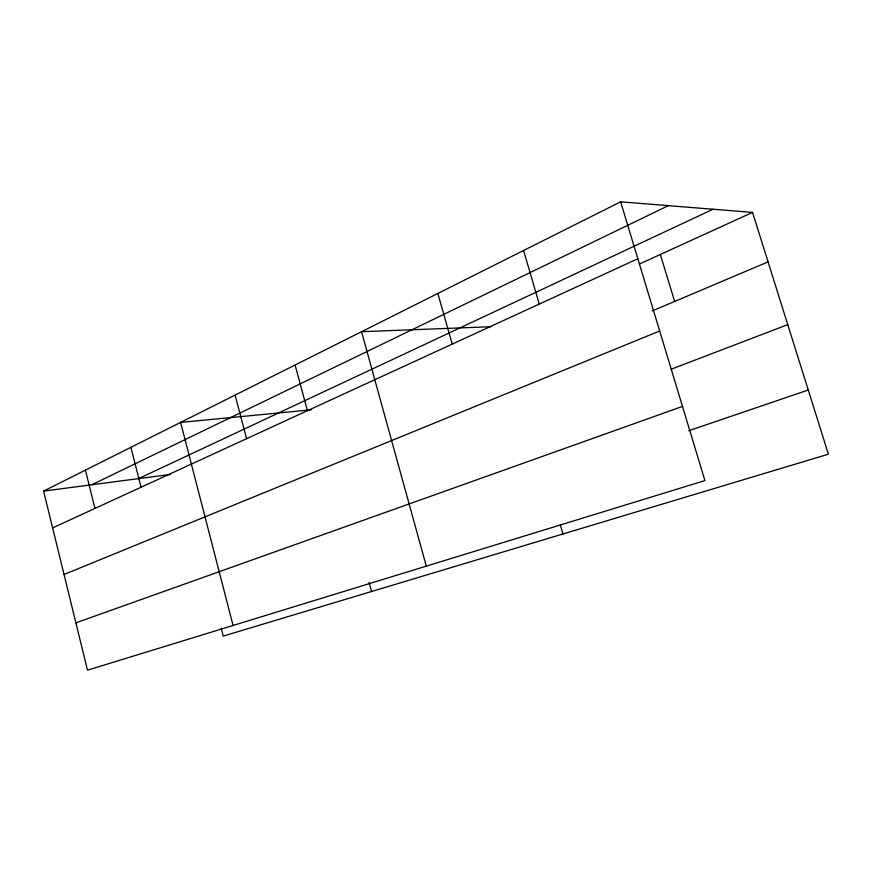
<?xml version="1.0" encoding="UTF-8"?>
<svg xmlns="http://www.w3.org/2000/svg" width="872" height="872" viewBox="0 0 872 872"><rect width="100%" height="100%" fill="white"/><g stroke="black" fill="none" stroke-linecap="round" stroke-linejoin="round"><path stroke-width="1.31" d="M620.635 201.824L704.914 480.581L87.494 670.176L43.6 491.089L620.635 201.824L752.547 212.408L828.4 454.192L223.232 636.091L221.215 628.265M91.833 484.756L668.344 205.65M138.55 478.619L713.002 209.236M52.625 527.909L637.846 258.733M639.35 264.053L752.547 212.408M652.125 310.966L768.079 261.894M64.038 574.474L659.69 331M671.146 369.216L787.765 324.635M75.897 622.837L682.493 406.417M688.706 430.735L808.268 390.013M43.6 491.089L170.585 474.412M311.511 409.796L180.602 422.408L233.075 625.464M490.86 326.728L361.542 331.709L426.299 566.135M660.333 254.471L674.634 301.44M523.582 250.482L539.267 304.077M560.369 525.02L562.952 533.98M437.842 293.461L452.219 344.113M369.096 582.365L371.581 591.499M295.107 365.008L307.435 410.712M235.091 395.092L246.591 438.692M130.909 447.314L141.035 487.241M85.412 470.117L94.961 508.431"/></g></svg>
